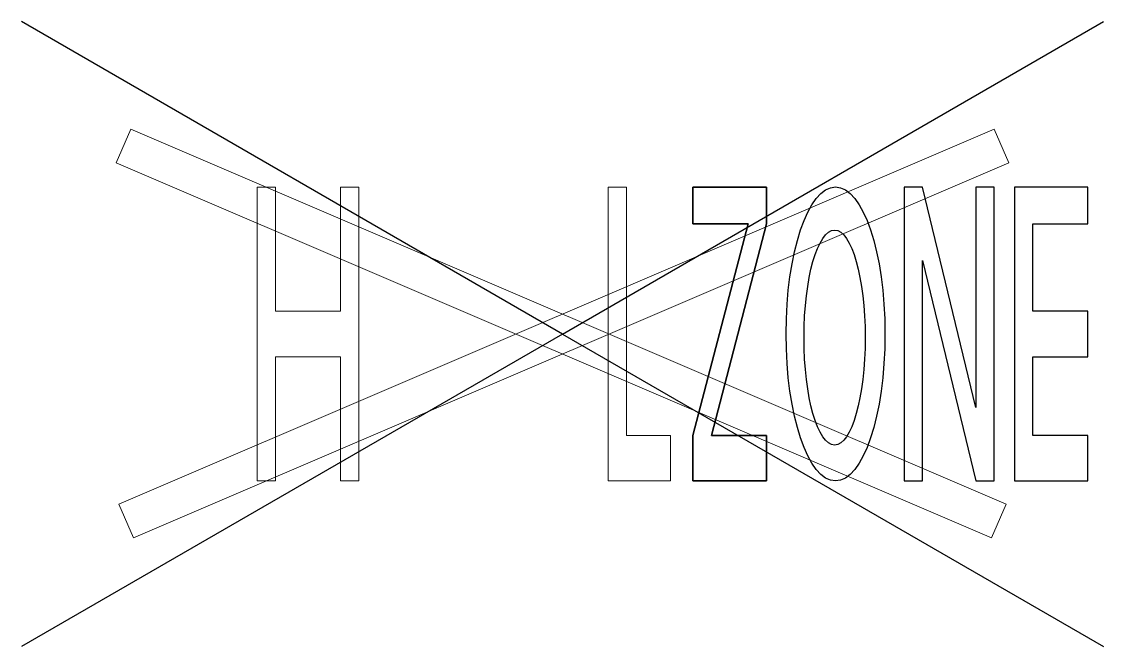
# Model space of a CAD drawing. Header units: metres. Extents: x -0.04 to 2.9, y -1.25 to 0.45.
import ezdxf

# ---------------------------------------------------------------- set-up
doc = ezdxf.new("R2010")
doc.units = ezdxf.units.M
doc.header["$MEASUREMENT"] = 0
doc.layers.add('V-WE-VW-VERKEERSTEKEN_BORD_ROOD-S', color=1, linetype='Continuous', lineweight=0)

msp = doc.modelspace()

# ---------------------------------------------------------------- linework, layer by layer
at = {"color": 7, "linetype": 'Continuous'}
for q in [(-0.0421, 0.45), (2.9024, 0.45), (-0.0421, -1.25), (2.9024, -1.25)]:
    msp.add_line((1.4302, -0.4), q, dxfattribs=at)
at = {"color": 7, "linetype": 'Continuous', "lineweight": 0, "flags": 128}
for points in [[(0.5991, -0.8), (0.5991, 0), (0.6491, 0), (0.6491, -0.3375), (0.826, -0.3375), (0.826, 0), (0.876, 0), (0.876, -0.8), (0.826, -0.8), (0.826, -0.4625), (0.6491, -0.4625), (0.6491, -0.8), (0.5991, -0.8)], [(1.6045, -0.6764), (1.7242, -0.6764), (1.7242, -0.8), (1.5545, -0.8), (1.5545, -0.6764), (1.5545, -0.1), (1.5545, 0), (1.6045, 0), (1.6045, -0.6764)]]:
    msp.add_lwpolyline(points, close=True, dxfattribs=at)
at = {"flags": 128}
for points in [[(1.7853, -0.6764), (1.9353, -0.1), (1.7853, -0.1), (1.7853, 0), (1.9853, 0), (1.9853, -0.1), (1.8353, -0.6764), (1.9853, -0.6764), (1.9853, -0.8), (1.7853, -0.8), (1.7853, -0.6764)], [(1.9853, -0.1), (1.9853, 0), (1.7853, 0), (1.7853, -0.1), (1.9353, -0.1), (1.7853, -0.6764), (1.7853, -0.8), (1.9853, -0.8), (1.9853, -0.6764), (1.8353, -0.6764), (1.9853, -0.1)], [(2.5549, -0.6), (2.4103, 0), (2.3603, 0), (2.3603, -0.8), (2.4103, -0.8), (2.4103, -0.2), (2.5549, -0.8), (2.6049, -0.8), (2.6049, 0), (2.5549, 0), (2.5549, -0.6)], [(2.6049, 0), (2.5549, 0), (2.5549, -0.6), (2.4103, 0), (2.3603, 0), (2.3603, -0.8), (2.4103, -0.8), (2.4103, -0.2), (2.5549, -0.8), (2.6049, -0.8), (2.6049, 0)], [(2.7103, -0.3375), (2.7103, -0.1), (2.8603, -0.1), (2.8603, 0), (2.6603, 0), (2.6603, -0.1), (2.6603, -0.6764), (2.6603, -0.8), (2.8603, -0.8), (2.8603, -0.6764), (2.7103, -0.6764), (2.7103, -0.4625), (2.8603, -0.4625), (2.8603, -0.3375), (2.7103, -0.3375)], [(2.8603, -0.3375), (2.7103, -0.3375), (2.7103, -0.1), (2.8603, -0.1), (2.8603, 0), (2.6603, 0), (2.6603, -0.1), (2.6603, -0.6764), (2.6603, -0.8), (2.8603, -0.8), (2.8603, -0.6764), (2.7103, -0.6764), (2.7103, -0.4625), (2.8603, -0.4625), (2.8603, -0.3375)]]:
    msp.add_lwpolyline(points, close=True, dxfattribs=at)
for centre, major_axis, ratio in [((2.1734, -0.3999), (0, 0.4001), 0.336382), ((2.1708, -0.4098), (0, 0.2926), 0.284488)]:
    msp.add_ellipse(centre, major_axis=major_axis, ratio=ratio)
at = {"layer": 'V-WE-VW-VERKEERSTEKEN_BORD_ROOD-S', "color": 7, "linetype": 'Continuous', "flags": 128}
for points in [[(2.5981, -0.9546), (0.2156, 0.0658), (0.2549, 0.1578), (2.6374, -0.8627)], [(0.2622, -0.9546), (2.6447, 0.0658), (2.6054, 0.1578), (0.2229, -0.8627)], [(0.2622, -0.9546), (2.6447, 0.0658), (2.6054, 0.1578), (0.2229, -0.8627)]]:
    msp.add_lwpolyline(points, close=True, dxfattribs=at)

doc.saveas('drawing.dxf')
